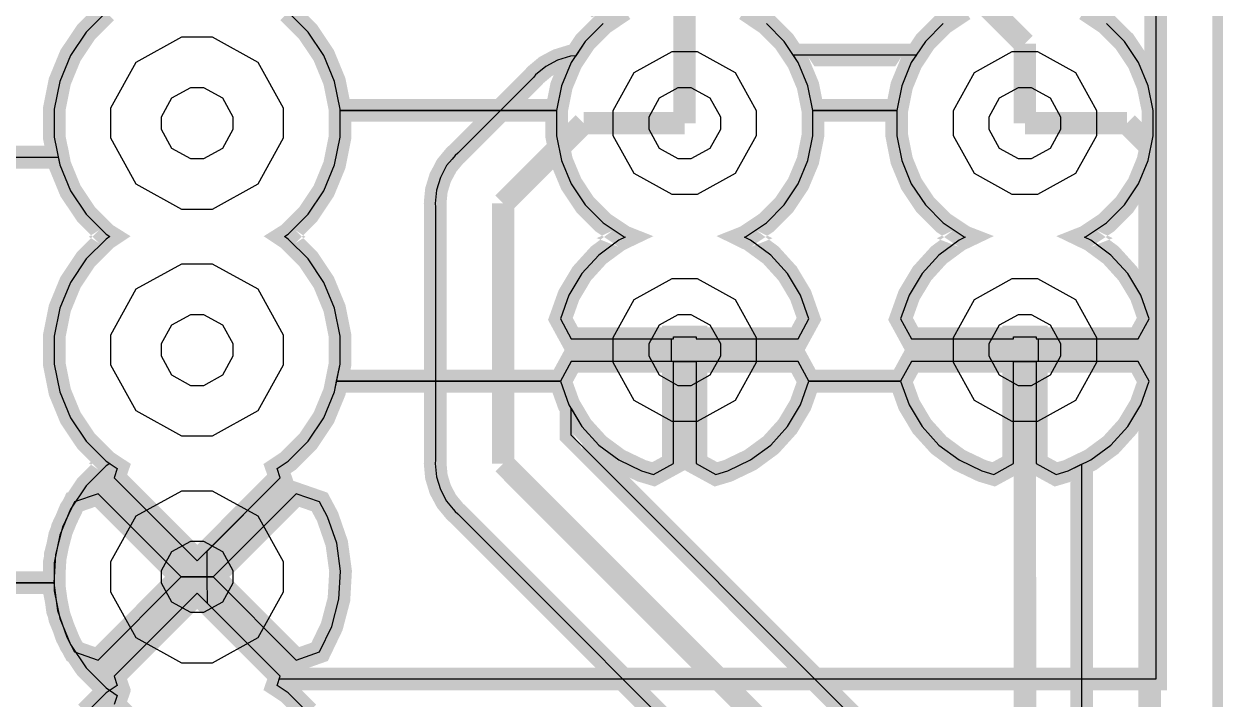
# Model space of a CAD drawing. Extents: x 0.4 to 7.9, y 0.4 to 11.3.
# Drawn here: x 4.409 to 4.937, y 6.916 to 7.213 of the extents above; entities that cross this region are included whole.
import ezdxf

# ---------------------------------------------------------------- set-up
doc = ezdxf.new("R2010")
doc.units = 0
doc.layers.get('0').update_dxf_attribs({"linetype": 'CONTINUOUS'})

msp = doc.modelspace()

# ---------------------------------------------------------------- linework, layer by layer
at = {"color": 0}
for points, const_width in [([(4.90767, 7.47857), (4.90767, 6.92443), (4.52121, 6.92443), (4.52165, 6.92572), (4.48958, 6.95779), (4.48947, 6.96946), (4.49208, 6.96946), (4.52869, 6.93278), (4.53901, 6.93642), (4.54438, 6.9476), (4.54753, 6.95958), (4.54824, 6.97194), (4.54656, 6.98426), (4.54249, 6.99599), (4.53901, 7.0025), (4.52869, 7.00608), (4.49208, 6.96946), (4.48947, 6.96946), (4.48936, 6.98085), (4.52165, 7.01318), (4.52024, 7.01719), (4.52518, 7.02051), (4.53396, 7.02929), (4.54085, 7.03961), (4.54557, 7.05106), (4.5465, 7.05572), (4.64518, 7.05572), (4.64893, 7.04531), (4.65462, 7.03575), (4.66206, 7.02756), (4.67096, 7.021), (4.68099, 7.01622), (4.68625, 7.01465), (4.69499, 7.01942), (4.69499, 7.06446), (4.70503, 7.06446), (4.70503, 7.01942), (4.71376, 7.01465), (4.71903, 7.01622), (4.729, 7.021), (4.73796, 7.02756), (4.74539, 7.03575), (4.75108, 7.04531), (4.75478, 7.05572), (4.79519, 7.05572), (4.79893, 7.04531), (4.80464, 7.03575), (4.81207, 7.02756), (4.82096, 7.021), (4.831, 7.01622), (4.83626, 7.01465), (4.845, 7.01942), (4.845, 7.06446), (4.85499, 7.06446), (4.85499, 7.01942), (4.86372, 7.01465), (4.86903, 7.01622), (4.87901, 7.021), (4.88792, 7.02756), (4.89535, 7.03575), (4.9011, 7.04531), (4.90479, 7.05572), (4.90001, 7.06446), (4.79997, 7.06446), (4.79519, 7.05572), (4.75478, 7.05572), (4.75, 7.06446), (4.64996, 7.06446), (4.64518, 7.05572), (4.5465, 7.05572), (4.54801, 7.06326), (4.54801, 7.07563), (4.54557, 7.08783), (4.54085, 7.09928), (4.53396, 7.1096), (4.52518, 7.11838), (4.52354, 7.11947), (4.52518, 7.1205), (4.53396, 7.12929), (4.54085, 7.1396), (4.54557, 7.15104), (4.54801, 7.16325), (4.54801, 7.17503), (4.6435, 7.17503), (4.6435, 7.1639), (4.64567, 7.15294), (4.64996, 7.14268), (4.65614, 7.1334), (4.66401, 7.12554), (4.67324, 7.11936), (4.67367, 7.11919), (4.67096, 7.11789), (4.66206, 7.11133), (4.65462, 7.10314), (4.64893, 7.09364), (4.64518, 7.08317), (4.64996, 7.07443), (4.69499, 7.07443), (4.69499, 7.07525), (4.70503, 7.07525), (4.70503, 7.07443), (4.75, 7.07443), (4.75478, 7.08317), (4.75108, 7.09364), (4.74539, 7.10314), (4.73796, 7.11133), (4.729, 7.11789), (4.72635, 7.11919), (4.72678, 7.11936), (4.736, 7.12554), (4.74387, 7.1334), (4.75006, 7.14268), (4.75435, 7.15294), (4.75651, 7.1639), (4.75651, 7.17503), (4.79351, 7.17503), (4.79351, 7.1639), (4.79568, 7.15294), (4.79992, 7.14268), (4.8061, 7.1334), (4.81396, 7.12554), (4.82324, 7.11936), (4.82368, 7.11919), (4.82096, 7.11789), (4.81207, 7.11133), (4.80464, 7.10314), (4.79893, 7.09364), (4.79519, 7.08317), (4.79997, 7.07443), (4.845, 7.07443), (4.845, 7.07525), (4.85499, 7.07525), (4.85499, 7.07443), (4.90001, 7.07443), (4.90479, 7.08317), (4.9011, 7.09364), (4.89535, 7.10314), (4.88792, 7.11133), (4.87901, 7.11789), (4.87631, 7.11919), (4.87674, 7.11936), (4.88601, 7.12554), (4.89388, 7.1334), (4.90007, 7.14268), (4.90429, 7.15294), (4.90653, 7.1639), (4.90653, 7.17503), (4.90429, 7.18593), (4.90007, 7.19618), (4.89388, 7.20546), (4.88601, 7.21332), (4.87674, 7.21951)], 0.01), ([(4.935, 7.47944), (4.935, 5.66444)], 0.004724), ([(4.64264, 7.23953), (4.66689, 7.21528), (4.66401, 7.21332), (4.65614, 7.20546), (4.65192, 7.19917), (4.64958, 7.19894), (4.64393, 7.19721), (4.63872, 7.19444), (4.63422, 7.19069), (4.63325, 7.18956), (4.59988, 7.15619), (4.59874, 7.15522), (4.59739, 7.1536), (4.595, 7.15072), (4.59429, 7.14931), (4.59224, 7.14551), (4.5905, 7.13986), (4.59006, 7.13547), (4.58996, 7.134), (4.59006, 7.13254), (4.59006, 7.02089), (4.58996, 7.01942), (4.5905, 7.01357), (4.59224, 7.00792), (4.595, 7.00276), (4.59782, 6.99935), (4.59874, 6.99821), (4.59988, 6.99724), (4.73008, 6.86708)], 0.01), ([(4.84999, 7.20443), (4.82497, 7.22944)], 0.009843), ([(4.69997, 7.22444), (4.69997, 7.16943)], 0.009843), ([(4.44482, 7.21838), (4.43604, 7.20958), (4.42914, 7.19928), (4.42443, 7.18782), (4.42199, 7.17563), (4.42199, 7.16325), (4.42443, 7.15104), (4.42914, 7.1396), (4.43604, 7.12929), (4.44482, 7.1205), (4.44646, 7.11947), (4.44482, 7.11838), (4.43604, 7.1096), (4.42914, 7.09928), (4.42443, 7.08783), (4.42199, 7.07563), (4.42199, 7.06326), (4.42443, 7.05106), (4.42914, 7.03961), (4.43604, 7.02929), (4.44482, 7.02051), (4.44976, 7.01719), (4.44835, 7.01318), (4.48503, 6.97651), (4.52165, 7.01318), (4.52024, 7.01719), (4.52518, 7.02051), (4.53396, 7.02929), (4.54085, 7.03961), (4.54557, 7.05106), (4.54801, 7.06326), (4.54801, 7.07563), (4.54557, 7.08783), (4.54085, 7.09928), (4.53396, 7.1096), (4.52518, 7.11838), (4.52354, 7.11947), (4.52518, 7.1205), (4.53396, 7.12929), (4.54085, 7.1396), (4.54557, 7.15104), (4.54801, 7.16325), (4.54801, 7.17563), (4.54557, 7.18782), (4.54085, 7.19928), (4.53396, 7.20958), (4.52518, 7.21838)], 0.01), ([(4.67324, 7.21951), (4.66401, 7.21332), (4.65614, 7.20546), (4.64996, 7.19618), (4.64567, 7.18593), (4.6435, 7.17503), (4.54801, 7.17503), (4.54801, 7.17563), (4.54557, 7.18782), (4.54085, 7.19928), (4.53396, 7.20958), (4.52518, 7.21838)], 0.01), ([(4.82324, 7.21951), (4.81396, 7.21332), (4.8061, 7.20546), (4.79992, 7.19618), (4.79568, 7.18593), (4.79351, 7.17503), (4.75651, 7.17503), (4.75435, 7.18593), (4.75006, 7.19618), (4.74387, 7.20546), (4.736, 7.21332), (4.72678, 7.21951)], 0.01), ([(4.84999, 7.16943), (4.84999, 7.20443)], 0.009843), ([(4.78011, 6.90164), (4.6499, 7.03185), (4.6499, 7.04362), (4.65462, 7.03575), (4.66206, 7.02756), (4.67096, 7.021), (4.68099, 7.01622), (4.68625, 7.01465), (4.69499, 7.01942), (4.69499, 7.06446), (4.70503, 7.06446), (4.70503, 7.01942), (4.71376, 7.01465), (4.71903, 7.01622), (4.729, 7.021), (4.73796, 7.02756), (4.74539, 7.03575), (4.75108, 7.04531), (4.75478, 7.05572), (4.79519, 7.05572), (4.79893, 7.04531), (4.80464, 7.03575), (4.81207, 7.02756), (4.82096, 7.021), (4.831, 7.01622), (4.83626, 7.01465), (4.845, 7.01942), (4.845, 7.06446), (4.79997, 7.06446), (4.79519, 7.05572), (4.75478, 7.05572), (4.75, 7.06446), (4.69422, 7.06446), (4.69422, 7.07443), (4.69499, 7.07443), (4.69499, 7.07525), (4.70503, 7.07525), (4.70503, 7.07443), (4.75, 7.07443), (4.75478, 7.08317), (4.75108, 7.09364), (4.74539, 7.10314), (4.73796, 7.11133), (4.729, 7.11789), (4.72635, 7.11919), (4.72678, 7.11936), (4.736, 7.12554), (4.74387, 7.1334), (4.75006, 7.14268), (4.75435, 7.15294), (4.75651, 7.1639), (4.75651, 7.17503), (4.75435, 7.18593), (4.75006, 7.19618), (4.74783, 7.19954), (4.80214, 7.19954), (4.79992, 7.19618), (4.79992, 7.19618), (4.79568, 7.18593), (4.79351, 7.17503), (4.79351, 7.1639), (4.79568, 7.15294), (4.79992, 7.14268), (4.8061, 7.1334), (4.81396, 7.12554), (4.82324, 7.11936), (4.82368, 7.11919), (4.82096, 7.11789), (4.81207, 7.11133), (4.80464, 7.10314), (4.79893, 7.09364), (4.79519, 7.08317), (4.79997, 7.07443), (4.845, 7.07443), (4.845, 7.07525), (4.85499, 7.07525), (4.85499, 7.07443), (4.85579, 7.07443), (4.85579, 7.06446), (4.85499, 7.06446), (4.85499, 7.01942), (4.86372, 7.01465), (4.86903, 7.01622), (4.875, 7.0191), (4.875, 6.88633)], 0.01), ([(4.65539, 7.16943), (4.62001, 7.13406)], 0.009843), ([(4.69997, 7.16943), (4.65539, 7.16943)], 0.009843), ([(4.89501, 7.16943), (4.84999, 7.16943)], 0.009843), ([(4.905, 7.15944), (4.89501, 7.16943)], 0.009843), ([(4.905, 7.05946), (4.905, 7.15944)], 0.009843), ([(3.64626, 7.15446), (4.42378, 7.15446), (4.42443, 7.15104), (4.42914, 7.1396), (4.43604, 7.12929), (4.44482, 7.1205), (4.44646, 7.11947), (4.44482, 7.11838), (4.43604, 7.1096), (4.42914, 7.09928), (4.42443, 7.08783), (4.42199, 7.07563), (4.42199, 7.06326), (4.42443, 7.05106), (4.42914, 7.03961), (4.43604, 7.02929), (4.44482, 7.02051), (4.44646, 7.01942), (4.44482, 7.01839), (4.43604, 7.0096), (4.42914, 6.99929), (4.42443, 6.98785), (4.42199, 6.97564), (4.42199, 6.96326), (4.42443, 6.95107), (4.42914, 6.93961), (4.43604, 6.92931), (4.44482, 6.92051), (4.44976, 6.91721), (4.44835, 6.91314), (4.47999, 6.88151)], 0.01), ([(4.62001, 7.13406), (4.62001, 7.01942)], 0.009843), ([(4.84999, 6.96946), (4.84999, 7.06944)], 0.009843), ([(4.905, 6.75944), (4.905, 7.05946)], 0.01), ([(4.62001, 7.01942), (4.75999, 6.87944)], 0.009843), ([(3.648, 6.9669), (4.42176, 6.9669), (4.42344, 6.95464), (4.42751, 6.94293), (4.43099, 6.93642), (4.44129, 6.93278), (4.47792, 6.96946), (4.49208, 6.96946), (4.52869, 6.93278), (4.53901, 6.93642), (4.54438, 6.9476), (4.54753, 6.95958), (4.54824, 6.97194), (4.54656, 6.98426), (4.54249, 6.99599), (4.53901, 7.0025), (4.52869, 7.00608), (4.49208, 6.96946), (4.47792, 6.96946), (4.44129, 7.00608), (4.43099, 7.0025), (4.42562, 6.99132), (4.42247, 6.97933), (4.42176, 6.9669), (3.648, 6.9669)], 0.01), ([(4.84999, 6.96946), (4.84999, 6.85206)], 0.01), ([(4.53396, 6.90961), (4.52518, 6.9184), (4.52024, 6.92165), (4.52165, 6.92572), (4.48503, 6.96235), (4.44835, 6.92572), (4.44976, 6.92165), (4.44482, 6.9184), (4.43604, 6.90961)], 0.01)]:
    msp.add_lwpolyline(points, dxfattribs=dict(at, const_width=const_width))
for points in [[(4.90767, 7.47857), (4.90767, 6.92443), (4.52121, 6.92443), (4.52165, 6.92572), (4.48958, 6.95779), (4.48947, 6.96946), (4.49208, 6.96946), (4.52869, 6.93278), (4.53901, 6.93642), (4.54438, 6.9476), (4.54753, 6.95958), (4.54824, 6.97194), (4.54656, 6.98426), (4.54249, 6.99599), (4.53901, 7.0025), (4.52869, 7.00608), (4.49208, 6.96946), (4.48947, 6.96946), (4.48936, 6.98085), (4.52165, 7.01318), (4.52024, 7.01719), (4.52518, 7.02051), (4.53396, 7.02929), (4.54085, 7.03961), (4.54557, 7.05106), (4.5465, 7.05572), (4.64518, 7.05572), (4.64893, 7.04531), (4.65462, 7.03575), (4.66206, 7.02756), (4.67096, 7.021), (4.68099, 7.01622), (4.68625, 7.01465), (4.69499, 7.01942), (4.69499, 7.06446), (4.70503, 7.06446), (4.70503, 7.01942), (4.71376, 7.01465), (4.71903, 7.01622), (4.729, 7.021), (4.73796, 7.02756), (4.74539, 7.03575), (4.75108, 7.04531), (4.75478, 7.05572), (4.79519, 7.05572), (4.79893, 7.04531), (4.80464, 7.03575), (4.81207, 7.02756), (4.82096, 7.021), (4.831, 7.01622), (4.83626, 7.01465), (4.845, 7.01942), (4.845, 7.06446), (4.85499, 7.06446), (4.85499, 7.01942), (4.86372, 7.01465), (4.86903, 7.01622), (4.87901, 7.021), (4.88792, 7.02756), (4.89535, 7.03575), (4.9011, 7.04531), (4.90479, 7.05572), (4.90001, 7.06446), (4.79997, 7.06446), (4.79519, 7.05572), (4.75478, 7.05572), (4.75, 7.06446), (4.64996, 7.06446), (4.64518, 7.05572), (4.5465, 7.05572), (4.54801, 7.06326), (4.54801, 7.07563), (4.54557, 7.08783), (4.54085, 7.09928), (4.53396, 7.1096), (4.52518, 7.11838), (4.52354, 7.11947), (4.52518, 7.1205), (4.53396, 7.12929), (4.54085, 7.1396), (4.54557, 7.15104), (4.54801, 7.16325), (4.54801, 7.17503), (4.6435, 7.17503), (4.6435, 7.1639), (4.64567, 7.15294), (4.64996, 7.14268), (4.65614, 7.1334), (4.66401, 7.12554), (4.67324, 7.11936), (4.67367, 7.11919), (4.67096, 7.11789), (4.66206, 7.11133), (4.65462, 7.10314), (4.64893, 7.09364), (4.64518, 7.08317), (4.64996, 7.07443), (4.69499, 7.07443), (4.69499, 7.07525), (4.70503, 7.07525), (4.70503, 7.07443), (4.75, 7.07443), (4.75478, 7.08317), (4.75108, 7.09364), (4.74539, 7.10314), (4.73796, 7.11133), (4.729, 7.11789), (4.72635, 7.11919), (4.72678, 7.11936), (4.736, 7.12554), (4.74387, 7.1334), (4.75006, 7.14268), (4.75435, 7.15294), (4.75651, 7.1639), (4.75651, 7.17503), (4.79351, 7.17503), (4.79351, 7.1639), (4.79568, 7.15294), (4.79992, 7.14268), (4.8061, 7.1334), (4.81396, 7.12554), (4.82324, 7.11936), (4.82368, 7.11919), (4.82096, 7.11789), (4.81207, 7.11133), (4.80464, 7.10314), (4.79893, 7.09364), (4.79519, 7.08317), (4.79997, 7.07443), (4.845, 7.07443), (4.845, 7.07525), (4.85499, 7.07525), (4.85499, 7.07443), (4.90001, 7.07443), (4.90479, 7.08317), (4.9011, 7.09364), (4.89535, 7.10314), (4.88792, 7.11133), (4.87901, 7.11789), (4.87631, 7.11919), (4.87674, 7.11936), (4.88601, 7.12554), (4.89388, 7.1334), (4.90007, 7.14268), (4.90429, 7.15294), (4.90653, 7.1639), (4.90653, 7.17503), (4.90429, 7.18593), (4.90007, 7.19618), (4.89388, 7.20546), (4.88601, 7.21332)], [(4.44482, 7.21838), (4.43604, 7.20958), (4.42914, 7.19928), (4.42443, 7.18782), (4.42199, 7.17563), (4.42199, 7.16325), (4.42443, 7.15104), (4.42914, 7.1396), (4.43604, 7.12929), (4.44482, 7.1205), (4.44646, 7.11947), (4.44482, 7.11838), (4.43604, 7.1096), (4.42914, 7.09928), (4.42443, 7.08783), (4.42199, 7.07563), (4.42199, 7.06326), (4.42443, 7.05106), (4.42914, 7.03961), (4.43604, 7.02929), (4.44482, 7.02051), (4.44976, 7.01719), (4.44835, 7.01318), (4.48503, 6.97651), (4.52165, 7.01318), (4.52024, 7.01719), (4.52518, 7.02051), (4.53396, 7.02929), (4.54085, 7.03961), (4.54557, 7.05106), (4.54801, 7.06326), (4.54801, 7.07563), (4.54557, 7.08783), (4.54085, 7.09928), (4.53396, 7.1096), (4.52518, 7.11838), (4.52354, 7.11947), (4.52518, 7.1205), (4.53396, 7.12929), (4.54085, 7.1396), (4.54557, 7.15104), (4.54801, 7.16325), (4.54801, 7.17563), (4.54557, 7.18782), (4.54085, 7.19928), (4.53396, 7.20958), (4.52518, 7.21838)], [(4.66401, 7.21332), (4.65614, 7.20546), (4.64996, 7.19618), (4.64567, 7.18593), (4.6435, 7.17503), (4.54801, 7.17503), (4.54801, 7.17563), (4.54557, 7.18782), (4.54085, 7.19928), (4.53396, 7.20958), (4.52518, 7.21838)], [(4.66401, 7.21332), (4.65614, 7.20546), (4.65192, 7.19917), (4.64958, 7.19894), (4.64393, 7.19721), (4.63872, 7.19444), (4.63422, 7.19069), (4.63325, 7.18956), (4.59988, 7.15619), (4.59874, 7.15522), (4.59739, 7.1536), (4.595, 7.15072), (4.59429, 7.14931), (4.59224, 7.14551), (4.5905, 7.13986), (4.59006, 7.13547), (4.58996, 7.134), (4.59006, 7.13254), (4.59006, 7.02089), (4.58996, 7.01942), (4.5905, 7.01357), (4.59224, 7.00792), (4.595, 7.00276), (4.59782, 6.99935), (4.59874, 6.99821), (4.59988, 6.99724), (4.73008, 6.86708)], [(4.81396, 7.21332), (4.8061, 7.20546), (4.79992, 7.19618), (4.79568, 7.18593), (4.79351, 7.17503), (4.75651, 7.17503), (4.75435, 7.18593), (4.75006, 7.19618), (4.74387, 7.20546), (4.736, 7.21332)], [(4.78011, 6.90164), (4.6499, 7.03185), (4.6499, 7.04362), (4.65462, 7.03575), (4.66206, 7.02756), (4.67096, 7.021), (4.68099, 7.01622), (4.68625, 7.01465), (4.69499, 7.01942), (4.69499, 7.06446), (4.70503, 7.06446), (4.70503, 7.01942), (4.71376, 7.01465), (4.71903, 7.01622), (4.729, 7.021), (4.73796, 7.02756), (4.74539, 7.03575), (4.75108, 7.04531), (4.75478, 7.05572), (4.79519, 7.05572), (4.79893, 7.04531), (4.80464, 7.03575), (4.81207, 7.02756), (4.82096, 7.021), (4.831, 7.01622), (4.83626, 7.01465), (4.845, 7.01942), (4.845, 7.06446), (4.79997, 7.06446), (4.79519, 7.05572), (4.75478, 7.05572), (4.75, 7.06446), (4.69422, 7.06446), (4.69422, 7.07443), (4.69499, 7.07443), (4.69499, 7.07525), (4.70503, 7.07525), (4.70503, 7.07443), (4.75, 7.07443), (4.75478, 7.08317), (4.75108, 7.09364), (4.74539, 7.10314), (4.73796, 7.11133), (4.729, 7.11789), (4.72635, 7.11919), (4.72678, 7.11936), (4.736, 7.12554), (4.74387, 7.1334), (4.75006, 7.14268), (4.75435, 7.15294), (4.75651, 7.1639), (4.75651, 7.17503), (4.75435, 7.18593), (4.75006, 7.19618), (4.74783, 7.19954), (4.80214, 7.19954), (4.79992, 7.19618), (4.79992, 7.19618), (4.79568, 7.18593), (4.79351, 7.17503), (4.79351, 7.1639), (4.79568, 7.15294), (4.79992, 7.14268), (4.8061, 7.1334), (4.81396, 7.12554), (4.82324, 7.11936), (4.82368, 7.11919), (4.82096, 7.11789), (4.81207, 7.11133), (4.80464, 7.10314), (4.79893, 7.09364), (4.79519, 7.08317), (4.79997, 7.07443), (4.845, 7.07443), (4.845, 7.07525), (4.85499, 7.07525), (4.85499, 7.07443), (4.85579, 7.07443), (4.85579, 7.06446), (4.85499, 7.06446), (4.85499, 7.01942), (4.86372, 7.01465), (4.86903, 7.01622), (4.875, 7.0191), (4.875, 6.88633)], [(3.64626, 7.15446), (4.42378, 7.15446), (4.42443, 7.15104), (4.42914, 7.1396), (4.43604, 7.12929), (4.44482, 7.1205), (4.44646, 7.11947), (4.44482, 7.11838), (4.43604, 7.1096), (4.42914, 7.09928), (4.42443, 7.08783), (4.42199, 7.07563), (4.42199, 7.06326), (4.42443, 7.05106), (4.42914, 7.03961), (4.43604, 7.02929), (4.44482, 7.02051), (4.44646, 7.01942), (4.44482, 7.01839), (4.43604, 7.0096), (4.42914, 6.99929), (4.42443, 6.98785), (4.42199, 6.97564), (4.42199, 6.96326), (4.42443, 6.95107), (4.42914, 6.93961), (4.43604, 6.92931), (4.44482, 6.92051), (4.44976, 6.91721), (4.44835, 6.91314)], [(3.648, 6.9669), (4.42176, 6.9669), (4.42344, 6.95464), (4.42751, 6.94293), (4.43099, 6.93642), (4.44129, 6.93278), (4.47792, 6.96946), (4.49208, 6.96946), (4.52869, 6.93278), (4.53901, 6.93642), (4.54438, 6.9476), (4.54753, 6.95958), (4.54824, 6.97194), (4.54656, 6.98426), (4.54249, 6.99599), (4.53901, 7.0025), (4.52869, 7.00608), (4.49208, 6.96946), (4.47792, 6.96946), (4.44129, 7.00608), (4.43099, 7.0025), (4.42562, 6.99132), (4.42247, 6.97933), (4.42176, 6.9669), (3.648, 6.9669)], [(4.53396, 6.90961), (4.52518, 6.9184), (4.52024, 6.92165), (4.52165, 6.92572), (4.48503, 6.96235), (4.44835, 6.92572), (4.44976, 6.92165), (4.44482, 6.9184), (4.43604, 6.90961)]]:
    msp.add_lwpolyline(points, dxfattribs=at)
for points in [[(4.523, 7.16943), (4.523, 7.16276), (4.51183, 7.14258), (4.49169, 7.13146), (4.48503, 7.13146), (4.47831, 7.13146), (4.45811, 7.14258), (4.447, 7.16276), (4.447, 7.16943), (4.447, 7.17617), (4.45811, 7.19635), (4.47831, 7.20747), (4.48503, 7.20747), (4.49169, 7.20747), (4.51183, 7.19635), (4.523, 7.17617), (4.523, 7.16943)], [(4.523, 7.16943), (4.523, 7.16276), (4.51183, 7.14258), (4.49169, 7.13146), (4.48503, 7.13146), (4.47831, 7.13146), (4.45811, 7.14258), (4.447, 7.16276), (4.447, 7.16943), (4.447, 7.17617), (4.45811, 7.19635), (4.47831, 7.20747), (4.48503, 7.20747), (4.49169, 7.20747), (4.51183, 7.19635), (4.523, 7.17617), (4.523, 7.16943)], [(4.7315, 7.16943), (4.7315, 7.1639), (4.72222, 7.14719), (4.70551, 7.13797), (4.69997, 7.13797), (4.69439, 7.13797), (4.67774, 7.14719), (4.66851, 7.1639), (4.66851, 7.16943), (4.66851, 7.17503), (4.67774, 7.19174), (4.69439, 7.20096), (4.69997, 7.20096), (4.70551, 7.20096), (4.72222, 7.19174), (4.7315, 7.17503), (4.7315, 7.16943)], [(4.7315, 7.16943), (4.7315, 7.1639), (4.72222, 7.14719), (4.70551, 7.13797), (4.69997, 7.13797), (4.69439, 7.13797), (4.67774, 7.14719), (4.66851, 7.1639), (4.66851, 7.16943), (4.66851, 7.17503), (4.67774, 7.19174), (4.69439, 7.20096), (4.69997, 7.20096), (4.70551, 7.20096), (4.72222, 7.19174), (4.7315, 7.17503), (4.7315, 7.16943)], [(4.88151, 7.16943), (4.88151, 7.1639), (4.87224, 7.14719), (4.85553, 7.13797), (4.84999, 7.13797), (4.8444, 7.13797), (4.82775, 7.14719), (4.81853, 7.1639), (4.81853, 7.16943), (4.81853, 7.17503), (4.82775, 7.19174), (4.8444, 7.20096), (4.84999, 7.20096), (4.85553, 7.20096), (4.87224, 7.19174), (4.88151, 7.17503), (4.88151, 7.16943)], [(4.88151, 7.16943), (4.88151, 7.1639), (4.87224, 7.14719), (4.85553, 7.13797), (4.84999, 7.13797), (4.8444, 7.13797), (4.82775, 7.14719), (4.81853, 7.1639), (4.81853, 7.16943), (4.81853, 7.17503), (4.82775, 7.19174), (4.8444, 7.20096), (4.84999, 7.20096), (4.85553, 7.20096), (4.87224, 7.19174), (4.88151, 7.17503), (4.88151, 7.16943)], [(4.523, 7.06944), (4.523, 7.06278), (4.51183, 7.04258), (4.49169, 7.03147), (4.48503, 7.03147), (4.47831, 7.03147), (4.45811, 7.04258), (4.447, 7.06278), (4.447, 7.06944), (4.447, 7.07617), (4.45811, 7.09636), (4.47831, 7.10742), (4.48503, 7.10742), (4.49169, 7.10742), (4.51183, 7.09636), (4.523, 7.07617), (4.523, 7.06944)], [(4.523, 7.06944), (4.523, 7.06278), (4.51183, 7.04258), (4.49169, 7.03147), (4.48503, 7.03147), (4.47831, 7.03147), (4.45811, 7.04258), (4.447, 7.06278), (4.447, 7.06944), (4.447, 7.07617), (4.45811, 7.09636), (4.47831, 7.10742), (4.48503, 7.10742), (4.49169, 7.10742), (4.51183, 7.09636), (4.523, 7.07617), (4.523, 7.06944)], [(4.7315, 7.06944), (4.7315, 7.06392), (4.72222, 7.04719), (4.70551, 7.03792), (4.69997, 7.03792), (4.69439, 7.03792), (4.67774, 7.04719), (4.66851, 7.06392), (4.66851, 7.06944), (4.66851, 7.07503), (4.67774, 7.09174), (4.69439, 7.10097), (4.69997, 7.10097), (4.70551, 7.10097), (4.72222, 7.09174), (4.7315, 7.07503), (4.7315, 7.06944)], [(4.7315, 7.06944), (4.7315, 7.06392), (4.72222, 7.04719), (4.70551, 7.03792), (4.69997, 7.03792), (4.69439, 7.03792), (4.67774, 7.04719), (4.66851, 7.06392), (4.66851, 7.06944), (4.66851, 7.07503), (4.67774, 7.09174), (4.69439, 7.10097), (4.69997, 7.10097), (4.70551, 7.10097), (4.72222, 7.09174), (4.7315, 7.07503), (4.7315, 7.06944)], [(4.88151, 7.06944), (4.88151, 7.06392), (4.87224, 7.04719), (4.85553, 7.03792), (4.84999, 7.03792), (4.8444, 7.03792), (4.82775, 7.04719), (4.81853, 7.06392), (4.81853, 7.06944), (4.81853, 7.07503), (4.82775, 7.09174), (4.8444, 7.10097), (4.84999, 7.10097), (4.85553, 7.10097), (4.87224, 7.09174), (4.88151, 7.07503), (4.88151, 7.06944)], [(4.88151, 7.06944), (4.88151, 7.06392), (4.87224, 7.04719), (4.85553, 7.03792), (4.84999, 7.03792), (4.8444, 7.03792), (4.82775, 7.04719), (4.81853, 7.06392), (4.81853, 7.06944), (4.81853, 7.07503), (4.82775, 7.09174), (4.8444, 7.10097), (4.84999, 7.10097), (4.85553, 7.10097), (4.87224, 7.09174), (4.88151, 7.07503), (4.88151, 7.06944)], [(4.523, 6.96946), (4.523, 6.96278), (4.51183, 6.9426), (4.49169, 6.93143), (4.48503, 6.93143), (4.47831, 6.93143), (4.45811, 6.9426), (4.447, 6.96278), (4.447, 6.96946), (4.447, 6.97618), (4.45811, 6.99636), (4.47831, 7.00743), (4.48503, 7.00743), (4.49169, 7.00743), (4.51183, 6.99636), (4.523, 6.97618), (4.523, 6.96946)], [(4.523, 6.96946), (4.523, 6.96278), (4.51183, 6.9426), (4.49169, 6.93143), (4.48503, 6.93143), (4.47831, 6.93143), (4.45811, 6.9426), (4.447, 6.96278), (4.447, 6.96946), (4.447, 6.97618), (4.45811, 6.99636), (4.47831, 7.00743), (4.48503, 7.00743), (4.49169, 7.00743), (4.51183, 6.99636), (4.523, 6.97618), (4.523, 6.96946)]]:
    msp.add_lwpolyline(points, close=True, dxfattribs=at)
at = {"color": 7}
for points in [[(4.50076, 7.16943), (4.50076, 7.16667), (4.49615, 7.15831), (4.48779, 7.15369), (4.48503, 7.15369), (4.48221, 7.15369), (4.47385, 7.15831), (4.46924, 7.16667), (4.46924, 7.16943), (4.46924, 7.17225), (4.47385, 7.18061), (4.48221, 7.18517), (4.48503, 7.18517), (4.48779, 7.18517), (4.49615, 7.18061), (4.50076, 7.17225), (4.50076, 7.16943)], [(4.50076, 7.16943), (4.50076, 7.16667), (4.49615, 7.15831), (4.48779, 7.15369), (4.48503, 7.15369), (4.48221, 7.15369), (4.47385, 7.15831), (4.46924, 7.16667), (4.46924, 7.16943), (4.46924, 7.17225), (4.47385, 7.18061), (4.48221, 7.18517), (4.48503, 7.18517), (4.48779, 7.18517), (4.49615, 7.18061), (4.50076, 7.17225), (4.50076, 7.16943)], [(4.71576, 7.16943), (4.71576, 7.16667), (4.7111, 7.15831), (4.70275, 7.15369), (4.69997, 7.15369), (4.69715, 7.15369), (4.68886, 7.15831), (4.68425, 7.16667), (4.68425, 7.16943), (4.68425, 7.17225), (4.68886, 7.18061), (4.69715, 7.18517), (4.69997, 7.18517), (4.70275, 7.18517), (4.7111, 7.18061), (4.71576, 7.17225), (4.71576, 7.16943)], [(4.71576, 7.16943), (4.71576, 7.16667), (4.7111, 7.15831), (4.70275, 7.15369), (4.69997, 7.15369), (4.69715, 7.15369), (4.68886, 7.15831), (4.68425, 7.16667), (4.68425, 7.16943), (4.68425, 7.17225), (4.68886, 7.18061), (4.69715, 7.18517), (4.69997, 7.18517), (4.70275, 7.18517), (4.7111, 7.18061), (4.71576, 7.17225), (4.71576, 7.16943)], [(4.86572, 7.16943), (4.86572, 7.16667), (4.86111, 7.15831), (4.85275, 7.15369), (4.84999, 7.15369), (4.84717, 7.15369), (4.83886, 7.15831), (4.83425, 7.16667), (4.83425, 7.16943), (4.83425, 7.17225), (4.83886, 7.18061), (4.84717, 7.18517), (4.84999, 7.18517), (4.85275, 7.18517), (4.86111, 7.18061), (4.86572, 7.17225), (4.86572, 7.16943)], [(4.86572, 7.16943), (4.86572, 7.16667), (4.86111, 7.15831), (4.85275, 7.15369), (4.84999, 7.15369), (4.84717, 7.15369), (4.83886, 7.15831), (4.83425, 7.16667), (4.83425, 7.16943), (4.83425, 7.17225), (4.83886, 7.18061), (4.84717, 7.18517), (4.84999, 7.18517), (4.85275, 7.18517), (4.86111, 7.18061), (4.86572, 7.17225), (4.86572, 7.16943)], [(4.50076, 7.06944), (4.50076, 7.06668), (4.49615, 7.05832), (4.48779, 7.05371), (4.48503, 7.05371), (4.48221, 7.05371), (4.47385, 7.05832), (4.46924, 7.06668), (4.46924, 7.06944), (4.46924, 7.07226), (4.47385, 7.08057), (4.48221, 7.08518), (4.48503, 7.08518), (4.48779, 7.08518), (4.49615, 7.08057), (4.50076, 7.07226), (4.50076, 7.06944)], [(4.50076, 7.06944), (4.50076, 7.06668), (4.49615, 7.05832), (4.48779, 7.05371), (4.48503, 7.05371), (4.48221, 7.05371), (4.47385, 7.05832), (4.46924, 7.06668), (4.46924, 7.06944), (4.46924, 7.07226), (4.47385, 7.08057), (4.48221, 7.08518), (4.48503, 7.08518), (4.48779, 7.08518), (4.49615, 7.08057), (4.50076, 7.07226), (4.50076, 7.06944)], [(4.71576, 7.06944), (4.71576, 7.06668), (4.7111, 7.05832), (4.70275, 7.05371), (4.69997, 7.05371), (4.69715, 7.05371), (4.68886, 7.05832), (4.68425, 7.06668), (4.68425, 7.06944), (4.68425, 7.07226), (4.68886, 7.08057), (4.69715, 7.08518), (4.69997, 7.08518), (4.70275, 7.08518), (4.7111, 7.08057), (4.71576, 7.07226), (4.71576, 7.06944)], [(4.71576, 7.06944), (4.71576, 7.06668), (4.7111, 7.05832), (4.70275, 7.05371), (4.69997, 7.05371), (4.69715, 7.05371), (4.68886, 7.05832), (4.68425, 7.06668), (4.68425, 7.06944), (4.68425, 7.07226), (4.68886, 7.08057), (4.69715, 7.08518), (4.69997, 7.08518), (4.70275, 7.08518), (4.7111, 7.08057), (4.71576, 7.07226), (4.71576, 7.06944)], [(4.86572, 7.06944), (4.86572, 7.06668), (4.86111, 7.05832), (4.85275, 7.05371), (4.84999, 7.05371), (4.84717, 7.05371), (4.83886, 7.05832), (4.83425, 7.06668), (4.83425, 7.06944), (4.83425, 7.07226), (4.83886, 7.08057), (4.84717, 7.08518), (4.84999, 7.08518), (4.85275, 7.08518), (4.86111, 7.08057), (4.86572, 7.07226), (4.86572, 7.06944)], [(4.86572, 7.06944), (4.86572, 7.06668), (4.86111, 7.05832), (4.85275, 7.05371), (4.84999, 7.05371), (4.84717, 7.05371), (4.83886, 7.05832), (4.83425, 7.06668), (4.83425, 7.06944), (4.83425, 7.07226), (4.83886, 7.08057), (4.84717, 7.08518), (4.84999, 7.08518), (4.85275, 7.08518), (4.86111, 7.08057), (4.86572, 7.07226), (4.86572, 7.06944)], [(4.50076, 6.96946), (4.50076, 6.96669), (4.49615, 6.95833), (4.48779, 6.95372), (4.48503, 6.95372), (4.48221, 6.95372), (4.47385, 6.95833), (4.46924, 6.96669), (4.46924, 6.96946), (4.46924, 6.97228), (4.47385, 6.98058), (4.48221, 6.98519), (4.48503, 6.98519), (4.48779, 6.98519), (4.49615, 6.98058), (4.50076, 6.97228), (4.50076, 6.96946)], [(4.50076, 6.96946), (4.50076, 6.96669), (4.49615, 6.95833), (4.48779, 6.95372), (4.48503, 6.95372), (4.48221, 6.95372), (4.47385, 6.95833), (4.46924, 6.96669), (4.46924, 6.96946), (4.46924, 6.97228), (4.47385, 6.98058), (4.48221, 6.98519), (4.48503, 6.98519), (4.48779, 6.98519), (4.49615, 6.98058), (4.50076, 6.97228), (4.50076, 6.96946)]]:
    msp.add_lwpolyline(points, close=True, dxfattribs=at)

doc.saveas('drawing.dxf')
